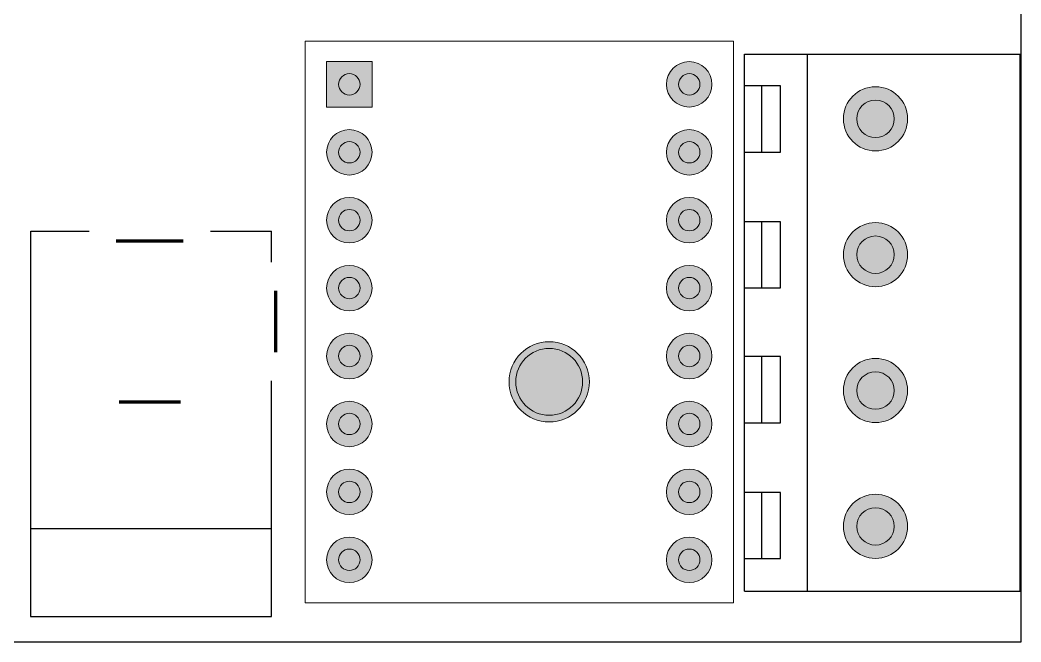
# Model space of a CAD drawing. Extents: x 47 to 242, y 40 to 285.
# Drawn here: x 128.3 to 234.3, y 39.7 to 105.6 of the extents above; entities that cross this region are included whole.
import ezdxf

# ---------------------------------------------------------------- set-up
doc = ezdxf.new("R2010")
doc.units = 0
doc.header["$MEASUREMENT"] = 0
doc.layers.add('Layer 1', color=7, linetype='Continuous')

msp = doc.modelspace()

# ---------------------------------------------------------------- hatches: boundary and pattern name
at = {"layer": 'Layer 1', "true_color": 0xbfbfbf}
h = msp.add_hatch(color=9, dxfattribs=at)
h.dxf.hatch_style = 2
h.paths.add_polyline_path([(160.74, 101.19), (165.56, 101.19), (165.56, 96.38), (160.74, 96.38)])
h = msp.add_hatch(color=9, dxfattribs=at)
h.dxf.hatch_style = 2
edge = h.paths.add_edge_path()
edge.add_spline(control_points=[(201.56, 98.78), (201.56, 100.11), (200.48, 101.19), (199.15, 101.19), (197.82, 101.19), (196.74, 100.11), (196.74, 98.78), (196.74, 97.45), (197.82, 96.37), (199.15, 96.37), (200.48, 96.37), (201.56, 97.45), (201.56, 98.78)], knot_values=[0, 0, 0, 0, 1, 1, 1, 2, 2, 2, 3, 3, 3, 4, 4, 4, 4], degree=3, periodic=0)
edge.add_line((201.56, 98.78), (201.56, 98.78))
at = {"layer": 'Layer 1', "true_color": 0x212121}
h = msp.add_hatch(color=250, dxfattribs=at)
h.dxf.hatch_style = 2
edge = h.paths.add_edge_path()
edge.add_spline(control_points=[(164.29, 98.78), (164.29, 99.41), (163.78, 99.92), (163.15, 99.92), (162.53, 99.92), (162.02, 99.41), (162.02, 98.78), (162.02, 98.16), (162.53, 97.65), (163.15, 97.65), (163.78, 97.65), (164.29, 98.16), (164.29, 98.78)], knot_values=[0, 0, 0, 0, 1, 1, 1, 2, 2, 2, 3, 3, 3, 4, 4, 4, 4], degree=3, periodic=0)
edge.add_line((164.29, 98.78), (164.29, 98.78))
h = msp.add_hatch(color=250, dxfattribs=at)
h.dxf.hatch_style = 2
edge = h.paths.add_edge_path()
edge.add_spline(control_points=[(200.29, 98.78), (200.29, 99.41), (199.78, 99.92), (199.15, 99.92), (198.53, 99.92), (198.02, 99.41), (198.02, 98.78), (198.02, 98.16), (198.53, 97.65), (199.15, 97.65), (199.78, 97.65), (200.29, 98.16), (200.29, 98.78)], knot_values=[0, 0, 0, 0, 1, 1, 1, 2, 2, 2, 3, 3, 3, 4, 4, 4, 4], degree=3, periodic=0)
edge.add_line((200.29, 98.78), (200.29, 98.78))
at = {"layer": 'Layer 1', "true_color": 0xbfbfbf}
h = msp.add_hatch(color=9, dxfattribs=at)
h.dxf.hatch_style = 2
edge = h.paths.add_edge_path()
edge.add_spline(control_points=[(222.28, 95.13), (222.28, 97.01), (220.76, 98.53), (218.88, 98.53), (217, 98.53), (215.48, 97.01), (215.48, 95.13), (215.48, 93.25), (217, 91.73), (218.88, 91.73), (220.76, 91.73), (222.28, 93.25), (222.28, 95.13)], knot_values=[0, 0, 0, 0, 1, 1, 1, 2, 2, 2, 3, 3, 3, 4, 4, 4, 4], degree=3, periodic=0)
edge.add_line((222.28, 95.13), (222.28, 95.13))
at = {"layer": 'Layer 1', "true_color": 0x212121}
h = msp.add_hatch(color=250, dxfattribs=at)
h.dxf.hatch_style = 2
edge = h.paths.add_edge_path()
edge.add_spline(control_points=[(220.86, 95.13), (220.86, 96.22), (219.98, 97.11), (218.88, 97.11), (217.78, 97.11), (216.9, 96.22), (216.9, 95.13), (216.9, 94.03), (217.78, 93.14), (218.88, 93.14), (219.98, 93.14), (220.86, 94.03), (220.86, 95.13)], knot_values=[0, 0, 0, 0, 1, 1, 1, 2, 2, 2, 3, 3, 3, 4, 4, 4, 4], degree=3, periodic=0)
edge.add_line((220.86, 95.13), (220.86, 95.13))
at = {"layer": 'Layer 1', "true_color": 0xbfbfbf}
h = msp.add_hatch(color=9, dxfattribs=at)
h.dxf.hatch_style = 2
edge = h.paths.add_edge_path()
edge.add_spline(control_points=[(165.56, 91.58), (165.56, 92.91), (164.48, 93.99), (163.15, 93.99), (161.82, 93.99), (160.74, 92.91), (160.74, 91.58), (160.74, 90.25), (161.82, 89.17), (163.15, 89.17), (164.48, 89.17), (165.56, 90.25), (165.56, 91.58)], knot_values=[0, 0, 0, 0, 1, 1, 1, 2, 2, 2, 3, 3, 3, 4, 4, 4, 4], degree=3, periodic=0)
edge.add_line((165.56, 91.58), (165.56, 91.58))
h = msp.add_hatch(color=9, dxfattribs=at)
h.dxf.hatch_style = 2
edge = h.paths.add_edge_path()
edge.add_spline(control_points=[(201.56, 91.58), (201.56, 92.91), (200.48, 93.99), (199.15, 93.99), (197.82, 93.99), (196.74, 92.91), (196.74, 91.58), (196.74, 90.25), (197.82, 89.17), (199.15, 89.17), (200.48, 89.17), (201.56, 90.25), (201.56, 91.58)], knot_values=[0, 0, 0, 0, 1, 1, 1, 2, 2, 2, 3, 3, 3, 4, 4, 4, 4], degree=3, periodic=0)
edge.add_line((201.56, 91.58), (201.56, 91.58))
at = {"layer": 'Layer 1', "true_color": 0x212121}
h = msp.add_hatch(color=250, dxfattribs=at)
h.dxf.hatch_style = 2
edge = h.paths.add_edge_path()
edge.add_spline(control_points=[(164.29, 91.58), (164.29, 92.21), (163.78, 92.72), (163.15, 92.72), (162.53, 92.72), (162.02, 92.21), (162.02, 91.58), (162.02, 90.96), (162.53, 90.45), (163.15, 90.45), (163.78, 90.45), (164.29, 90.96), (164.29, 91.58)], knot_values=[0, 0, 0, 0, 1, 1, 1, 2, 2, 2, 3, 3, 3, 4, 4, 4, 4], degree=3, periodic=0)
edge.add_line((164.29, 91.58), (164.29, 91.58))
h = msp.add_hatch(color=250, dxfattribs=at)
h.dxf.hatch_style = 2
edge = h.paths.add_edge_path()
edge.add_spline(control_points=[(200.29, 91.58), (200.29, 92.21), (199.78, 92.72), (199.15, 92.72), (198.53, 92.72), (198.02, 92.21), (198.02, 91.58), (198.02, 90.96), (198.53, 90.45), (199.15, 90.45), (199.78, 90.45), (200.29, 90.96), (200.29, 91.58)], knot_values=[0, 0, 0, 0, 1, 1, 1, 2, 2, 2, 3, 3, 3, 4, 4, 4, 4], degree=3, periodic=0)
edge.add_line((200.29, 91.58), (200.29, 91.58))
at = {"layer": 'Layer 1', "true_color": 0xbfbfbf}
h = msp.add_hatch(color=9, dxfattribs=at)
h.dxf.hatch_style = 2
edge = h.paths.add_edge_path()
edge.add_spline(control_points=[(165.56, 84.38), (165.56, 85.71), (164.48, 86.79), (163.15, 86.79), (161.82, 86.79), (160.74, 85.71), (160.74, 84.38), (160.74, 83.05), (161.82, 81.97), (163.15, 81.97), (164.48, 81.97), (165.56, 83.05), (165.56, 84.38)], knot_values=[0, 0, 0, 0, 1, 1, 1, 2, 2, 2, 3, 3, 3, 4, 4, 4, 4], degree=3, periodic=0)
edge.add_line((165.56, 84.38), (165.56, 84.38))
h = msp.add_hatch(color=9, dxfattribs=at)
h.dxf.hatch_style = 2
edge = h.paths.add_edge_path()
edge.add_spline(control_points=[(201.56, 84.38), (201.56, 85.71), (200.48, 86.79), (199.15, 86.79), (197.82, 86.79), (196.74, 85.71), (196.74, 84.38), (196.74, 83.05), (197.82, 81.97), (199.15, 81.97), (200.48, 81.97), (201.56, 83.05), (201.56, 84.38)], knot_values=[0, 0, 0, 0, 1, 1, 1, 2, 2, 2, 3, 3, 3, 4, 4, 4, 4], degree=3, periodic=0)
edge.add_line((201.56, 84.38), (201.56, 84.38))
at = {"layer": 'Layer 1', "true_color": 0x212121}
h = msp.add_hatch(color=250, dxfattribs=at)
h.dxf.hatch_style = 2
edge = h.paths.add_edge_path()
edge.add_spline(control_points=[(164.29, 84.38), (164.29, 85.01), (163.78, 85.52), (163.15, 85.52), (162.53, 85.52), (162.02, 85.01), (162.02, 84.38), (162.02, 83.76), (162.53, 83.25), (163.15, 83.25), (163.78, 83.25), (164.29, 83.76), (164.29, 84.38)], knot_values=[0, 0, 0, 0, 1, 1, 1, 2, 2, 2, 3, 3, 3, 4, 4, 4, 4], degree=3, periodic=0)
edge.add_line((164.29, 84.38), (164.29, 84.38))
h = msp.add_hatch(color=250, dxfattribs=at)
h.dxf.hatch_style = 2
edge = h.paths.add_edge_path()
edge.add_spline(control_points=[(200.29, 84.38), (200.29, 85.01), (199.78, 85.52), (199.15, 85.52), (198.53, 85.52), (198.02, 85.01), (198.02, 84.38), (198.02, 83.76), (198.53, 83.25), (199.15, 83.25), (199.78, 83.25), (200.29, 83.76), (200.29, 84.38)], knot_values=[0, 0, 0, 0, 1, 1, 1, 2, 2, 2, 3, 3, 3, 4, 4, 4, 4], degree=3, periodic=0)
edge.add_line((200.29, 84.38), (200.29, 84.38))
at = {"layer": 'Layer 1', "true_color": 0xbfbfbf}
h = msp.add_hatch(color=9, dxfattribs=at)
h.dxf.hatch_style = 2
edge = h.paths.add_edge_path()
edge.add_spline(control_points=[(222.28, 80.73), (222.28, 82.61), (220.76, 84.13), (218.88, 84.13), (217, 84.13), (215.48, 82.61), (215.48, 80.73), (215.48, 78.85), (217, 77.33), (218.88, 77.33), (220.76, 77.33), (222.28, 78.85), (222.28, 80.73)], knot_values=[0, 0, 0, 0, 1, 1, 1, 2, 2, 2, 3, 3, 3, 4, 4, 4, 4], degree=3, periodic=0)
edge.add_line((222.28, 80.73), (222.28, 80.73))
at = {"layer": 'Layer 1', "true_color": 0x212121}
h = msp.add_hatch(color=250, dxfattribs=at)
h.dxf.hatch_style = 2
edge = h.paths.add_edge_path()
edge.add_spline(control_points=[(220.86, 80.73), (220.86, 81.82), (219.98, 82.71), (218.88, 82.71), (217.78, 82.71), (216.9, 81.82), (216.9, 80.73), (216.9, 79.63), (217.78, 78.74), (218.88, 78.74), (219.98, 78.74), (220.86, 79.63), (220.86, 80.73)], knot_values=[0, 0, 0, 0, 1, 1, 1, 2, 2, 2, 3, 3, 3, 4, 4, 4, 4], degree=3, periodic=0)
edge.add_line((220.86, 80.73), (220.86, 80.73))
at = {"layer": 'Layer 1', "true_color": 0xbfbfbf}
h = msp.add_hatch(color=9, dxfattribs=at)
h.dxf.hatch_style = 2
edge = h.paths.add_edge_path()
edge.add_spline(control_points=[(165.56, 77.18), (165.56, 78.51), (164.48, 79.59), (163.15, 79.59), (161.82, 79.59), (160.74, 78.51), (160.74, 77.18), (160.74, 75.85), (161.82, 74.77), (163.15, 74.77), (164.48, 74.77), (165.56, 75.85), (165.56, 77.18)], knot_values=[0, 0, 0, 0, 1, 1, 1, 2, 2, 2, 3, 3, 3, 4, 4, 4, 4], degree=3, periodic=0)
edge.add_line((165.56, 77.18), (165.56, 77.18))
h = msp.add_hatch(color=9, dxfattribs=at)
h.dxf.hatch_style = 2
edge = h.paths.add_edge_path()
edge.add_spline(control_points=[(201.56, 77.18), (201.56, 78.51), (200.48, 79.59), (199.15, 79.59), (197.82, 79.59), (196.74, 78.51), (196.74, 77.18), (196.74, 75.85), (197.82, 74.77), (199.15, 74.77), (200.48, 74.77), (201.56, 75.85), (201.56, 77.18)], knot_values=[0, 0, 0, 0, 1, 1, 1, 2, 2, 2, 3, 3, 3, 4, 4, 4, 4], degree=3, periodic=0)
edge.add_line((201.56, 77.18), (201.56, 77.18))
at = {"layer": 'Layer 1', "true_color": 0x212121}
h = msp.add_hatch(color=250, dxfattribs=at)
h.dxf.hatch_style = 2
edge = h.paths.add_edge_path()
edge.add_spline(control_points=[(164.29, 77.18), (164.29, 77.81), (163.78, 78.32), (163.15, 78.32), (162.53, 78.32), (162.02, 77.81), (162.02, 77.18), (162.02, 76.56), (162.53, 76.05), (163.15, 76.05), (163.78, 76.05), (164.29, 76.56), (164.29, 77.18)], knot_values=[0, 0, 0, 0, 1, 1, 1, 2, 2, 2, 3, 3, 3, 4, 4, 4, 4], degree=3, periodic=0)
edge.add_line((164.29, 77.18), (164.29, 77.18))
h = msp.add_hatch(color=250, dxfattribs=at)
h.dxf.hatch_style = 2
edge = h.paths.add_edge_path()
edge.add_spline(control_points=[(200.29, 77.18), (200.29, 77.81), (199.78, 78.32), (199.15, 78.32), (198.53, 78.32), (198.02, 77.81), (198.02, 77.18), (198.02, 76.56), (198.53, 76.05), (199.15, 76.05), (199.78, 76.05), (200.29, 76.56), (200.29, 77.18)], knot_values=[0, 0, 0, 0, 1, 1, 1, 2, 2, 2, 3, 3, 3, 4, 4, 4, 4], degree=3, periodic=0)
edge.add_line((200.29, 77.18), (200.29, 77.18))
at = {"layer": 'Layer 1', "true_color": 0xbfbfbf}
h = msp.add_hatch(color=9, dxfattribs=at)
h.dxf.hatch_style = 2
edge = h.paths.add_edge_path()
edge.add_spline(control_points=[(165.56, 69.98), (165.56, 71.31), (164.48, 72.39), (163.15, 72.39), (161.82, 72.39), (160.74, 71.31), (160.74, 69.98), (160.74, 68.65), (161.82, 67.57), (163.15, 67.57), (164.48, 67.57), (165.56, 68.65), (165.56, 69.98)], knot_values=[0, 0, 0, 0, 1, 1, 1, 2, 2, 2, 3, 3, 3, 4, 4, 4, 4], degree=3, periodic=0)
edge.add_line((165.56, 69.98), (165.56, 69.98))
h = msp.add_hatch(color=9, dxfattribs=at)
h.dxf.hatch_style = 2
edge = h.paths.add_edge_path()
edge.add_spline(control_points=[(201.56, 69.98), (201.56, 71.31), (200.48, 72.39), (199.15, 72.39), (197.82, 72.39), (196.74, 71.31), (196.74, 69.98), (196.74, 68.65), (197.82, 67.57), (199.15, 67.57), (200.48, 67.57), (201.56, 68.65), (201.56, 69.98)], knot_values=[0, 0, 0, 0, 1, 1, 1, 2, 2, 2, 3, 3, 3, 4, 4, 4, 4], degree=3, periodic=0)
edge.add_line((201.56, 69.98), (201.56, 69.98))
at = {"layer": 'Layer 1', "true_color": 0x212121}
h = msp.add_hatch(color=250, dxfattribs=at)
h.dxf.hatch_style = 2
edge = h.paths.add_edge_path()
edge.add_spline(control_points=[(164.29, 69.98), (164.29, 70.61), (163.78, 71.12), (163.15, 71.12), (162.53, 71.12), (162.02, 70.61), (162.02, 69.98), (162.02, 69.36), (162.53, 68.85), (163.15, 68.85), (163.78, 68.85), (164.29, 69.36), (164.29, 69.98)], knot_values=[0, 0, 0, 0, 1, 1, 1, 2, 2, 2, 3, 3, 3, 4, 4, 4, 4], degree=3, periodic=0)
edge.add_line((164.29, 69.98), (164.29, 69.98))
at = {"layer": 'Layer 1', "true_color": 0xbfbfbf}
h = msp.add_hatch(color=9, dxfattribs=at)
h.dxf.hatch_style = 2
edge = h.paths.add_edge_path()
edge.add_spline(control_points=[(188.57, 67.25), (188.57, 69.6), (186.67, 71.5), (184.32, 71.5), (181.97, 71.5), (180.07, 69.6), (180.07, 67.25), (180.07, 64.9), (181.97, 63), (184.32, 63), (186.67, 63), (188.57, 64.9), (188.57, 67.25)], knot_values=[0, 0, 0, 0, 1, 1, 1, 2, 2, 2, 3, 3, 3, 4, 4, 4, 4], degree=3, periodic=0)
edge.add_line((188.57, 67.25), (188.57, 67.25))
at = {"layer": 'Layer 1', "true_color": 0x212121}
h = msp.add_hatch(color=250, dxfattribs=at)
h.dxf.hatch_style = 2
edge = h.paths.add_edge_path()
edge.add_spline(control_points=[(200.29, 69.98), (200.29, 70.61), (199.78, 71.12), (199.15, 71.12), (198.53, 71.12), (198.02, 70.61), (198.02, 69.98), (198.02, 69.36), (198.53, 68.85), (199.15, 68.85), (199.78, 68.85), (200.29, 69.36), (200.29, 69.98)], knot_values=[0, 0, 0, 0, 1, 1, 1, 2, 2, 2, 3, 3, 3, 4, 4, 4, 4], degree=3, periodic=0)
edge.add_line((200.29, 69.98), (200.29, 69.98))
h = msp.add_hatch(color=250, dxfattribs=at)
h.dxf.hatch_style = 2
edge = h.paths.add_edge_path()
edge.add_spline(control_points=[(187.86, 67.25), (187.86, 69.2), (186.28, 70.79), (184.32, 70.79), (182.36, 70.79), (180.78, 69.2), (180.78, 67.25), (180.78, 65.29), (182.36, 63.7), (184.32, 63.7), (186.28, 63.7), (187.86, 65.29), (187.86, 67.25)], knot_values=[0, 0, 0, 0, 1, 1, 1, 2, 2, 2, 3, 3, 3, 4, 4, 4, 4], degree=3, periodic=0)
edge.add_line((187.86, 67.25), (187.86, 67.25))
at = {"layer": 'Layer 1', "true_color": 0xbfbfbf}
h = msp.add_hatch(color=9, dxfattribs=at)
h.dxf.hatch_style = 2
edge = h.paths.add_edge_path()
edge.add_spline(control_points=[(222.28, 66.33), (222.28, 68.21), (220.76, 69.73), (218.88, 69.73), (217, 69.73), (215.48, 68.21), (215.48, 66.33), (215.48, 64.45), (217, 62.93), (218.88, 62.93), (220.76, 62.93), (222.28, 64.45), (222.28, 66.33)], knot_values=[0, 0, 0, 0, 1, 1, 1, 2, 2, 2, 3, 3, 3, 4, 4, 4, 4], degree=3, periodic=0)
edge.add_line((222.28, 66.33), (222.28, 66.33))
at = {"layer": 'Layer 1', "true_color": 0x212121}
h = msp.add_hatch(color=250, dxfattribs=at)
h.dxf.hatch_style = 2
edge = h.paths.add_edge_path()
edge.add_spline(control_points=[(220.86, 66.33), (220.86, 67.42), (219.98, 68.31), (218.88, 68.31), (217.78, 68.31), (216.9, 67.42), (216.9, 66.33), (216.9, 65.23), (217.78, 64.34), (218.88, 64.34), (219.98, 64.34), (220.86, 65.23), (220.86, 66.33)], knot_values=[0, 0, 0, 0, 1, 1, 1, 2, 2, 2, 3, 3, 3, 4, 4, 4, 4], degree=3, periodic=0)
edge.add_line((220.86, 66.33), (220.86, 66.33))
at = {"layer": 'Layer 1', "true_color": 0xbfbfbf}
h = msp.add_hatch(color=9, dxfattribs=at)
h.dxf.hatch_style = 2
edge = h.paths.add_edge_path()
edge.add_spline(control_points=[(165.56, 62.78), (165.56, 64.11), (164.48, 65.19), (163.15, 65.19), (161.82, 65.19), (160.74, 64.11), (160.74, 62.78), (160.74, 61.45), (161.82, 60.37), (163.15, 60.37), (164.48, 60.37), (165.56, 61.45), (165.56, 62.78)], knot_values=[0, 0, 0, 0, 1, 1, 1, 2, 2, 2, 3, 3, 3, 4, 4, 4, 4], degree=3, periodic=0)
edge.add_line((165.56, 62.78), (165.56, 62.78))
h = msp.add_hatch(color=9, dxfattribs=at)
h.dxf.hatch_style = 2
edge = h.paths.add_edge_path()
edge.add_spline(control_points=[(201.56, 62.78), (201.56, 64.11), (200.48, 65.19), (199.15, 65.19), (197.82, 65.19), (196.74, 64.11), (196.74, 62.78), (196.74, 61.45), (197.82, 60.37), (199.15, 60.37), (200.48, 60.37), (201.56, 61.45), (201.56, 62.78)], knot_values=[0, 0, 0, 0, 1, 1, 1, 2, 2, 2, 3, 3, 3, 4, 4, 4, 4], degree=3, periodic=0)
edge.add_line((201.56, 62.78), (201.56, 62.78))
at = {"layer": 'Layer 1', "true_color": 0x212121}
h = msp.add_hatch(color=250, dxfattribs=at)
h.dxf.hatch_style = 2
edge = h.paths.add_edge_path()
edge.add_spline(control_points=[(164.29, 62.78), (164.29, 63.41), (163.78, 63.92), (163.15, 63.92), (162.53, 63.92), (162.02, 63.41), (162.02, 62.78), (162.02, 62.16), (162.53, 61.65), (163.15, 61.65), (163.78, 61.65), (164.29, 62.16), (164.29, 62.78)], knot_values=[0, 0, 0, 0, 1, 1, 1, 2, 2, 2, 3, 3, 3, 4, 4, 4, 4], degree=3, periodic=0)
edge.add_line((164.29, 62.78), (164.29, 62.78))
h = msp.add_hatch(color=250, dxfattribs=at)
h.dxf.hatch_style = 2
edge = h.paths.add_edge_path()
edge.add_spline(control_points=[(200.29, 62.78), (200.29, 63.41), (199.78, 63.92), (199.15, 63.92), (198.53, 63.92), (198.02, 63.41), (198.02, 62.78), (198.02, 62.16), (198.53, 61.65), (199.15, 61.65), (199.78, 61.65), (200.29, 62.16), (200.29, 62.78)], knot_values=[0, 0, 0, 0, 1, 1, 1, 2, 2, 2, 3, 3, 3, 4, 4, 4, 4], degree=3, periodic=0)
edge.add_line((200.29, 62.78), (200.29, 62.78))
at = {"layer": 'Layer 1', "true_color": 0xbfbfbf}
h = msp.add_hatch(color=9, dxfattribs=at)
h.dxf.hatch_style = 2
edge = h.paths.add_edge_path()
edge.add_spline(control_points=[(165.56, 55.58), (165.56, 56.91), (164.48, 57.99), (163.15, 57.99), (161.82, 57.99), (160.74, 56.91), (160.74, 55.58), (160.74, 54.25), (161.82, 53.17), (163.15, 53.17), (164.48, 53.17), (165.56, 54.25), (165.56, 55.58)], knot_values=[0, 0, 0, 0, 1, 1, 1, 2, 2, 2, 3, 3, 3, 4, 4, 4, 4], degree=3, periodic=0)
edge.add_line((165.56, 55.58), (165.56, 55.58))
h = msp.add_hatch(color=9, dxfattribs=at)
h.dxf.hatch_style = 2
edge = h.paths.add_edge_path()
edge.add_spline(control_points=[(201.56, 55.58), (201.56, 56.91), (200.48, 57.99), (199.15, 57.99), (197.82, 57.99), (196.74, 56.91), (196.74, 55.58), (196.74, 54.25), (197.82, 53.17), (199.15, 53.17), (200.48, 53.17), (201.56, 54.25), (201.56, 55.58)], knot_values=[0, 0, 0, 0, 1, 1, 1, 2, 2, 2, 3, 3, 3, 4, 4, 4, 4], degree=3, periodic=0)
edge.add_line((201.56, 55.58), (201.56, 55.58))
at = {"layer": 'Layer 1', "true_color": 0x212121}
h = msp.add_hatch(color=250, dxfattribs=at)
h.dxf.hatch_style = 2
edge = h.paths.add_edge_path()
edge.add_spline(control_points=[(164.29, 55.58), (164.29, 56.21), (163.78, 56.72), (163.15, 56.72), (162.53, 56.72), (162.02, 56.21), (162.02, 55.58), (162.02, 54.96), (162.53, 54.45), (163.15, 54.45), (163.78, 54.45), (164.29, 54.96), (164.29, 55.58)], knot_values=[0, 0, 0, 0, 1, 1, 1, 2, 2, 2, 3, 3, 3, 4, 4, 4, 4], degree=3, periodic=0)
edge.add_line((164.29, 55.58), (164.29, 55.58))
h = msp.add_hatch(color=250, dxfattribs=at)
h.dxf.hatch_style = 2
edge = h.paths.add_edge_path()
edge.add_spline(control_points=[(200.29, 55.58), (200.29, 56.21), (199.78, 56.72), (199.15, 56.72), (198.53, 56.72), (198.02, 56.21), (198.02, 55.58), (198.02, 54.96), (198.53, 54.45), (199.15, 54.45), (199.78, 54.45), (200.29, 54.96), (200.29, 55.58)], knot_values=[0, 0, 0, 0, 1, 1, 1, 2, 2, 2, 3, 3, 3, 4, 4, 4, 4], degree=3, periodic=0)
edge.add_line((200.29, 55.58), (200.29, 55.58))
at = {"layer": 'Layer 1', "true_color": 0xbfbfbf}
h = msp.add_hatch(color=9, dxfattribs=at)
h.dxf.hatch_style = 2
edge = h.paths.add_edge_path()
edge.add_spline(control_points=[(222.28, 51.93), (222.28, 53.81), (220.76, 55.33), (218.88, 55.33), (217, 55.33), (215.48, 53.81), (215.48, 51.93), (215.48, 50.05), (217, 48.53), (218.88, 48.53), (220.76, 48.53), (222.28, 50.05), (222.28, 51.93)], knot_values=[0, 0, 0, 0, 1, 1, 1, 2, 2, 2, 3, 3, 3, 4, 4, 4, 4], degree=3, periodic=0)
edge.add_line((222.28, 51.93), (222.28, 51.93))
at = {"layer": 'Layer 1', "true_color": 0x212121}
h = msp.add_hatch(color=250, dxfattribs=at)
h.dxf.hatch_style = 2
edge = h.paths.add_edge_path()
edge.add_spline(control_points=[(220.86, 51.93), (220.86, 53.02), (219.98, 53.91), (218.88, 53.91), (217.78, 53.91), (216.9, 53.02), (216.9, 51.93), (216.9, 50.83), (217.78, 49.94), (218.88, 49.94), (219.98, 49.94), (220.86, 50.83), (220.86, 51.93)], knot_values=[0, 0, 0, 0, 1, 1, 1, 2, 2, 2, 3, 3, 3, 4, 4, 4, 4], degree=3, periodic=0)
edge.add_line((220.86, 51.93), (220.86, 51.93))
at = {"layer": 'Layer 1', "true_color": 0xbfbfbf}
h = msp.add_hatch(color=9, dxfattribs=at)
h.dxf.hatch_style = 2
edge = h.paths.add_edge_path()
edge.add_spline(control_points=[(165.56, 48.38), (165.56, 49.71), (164.48, 50.79), (163.15, 50.79), (161.82, 50.79), (160.74, 49.71), (160.74, 48.38), (160.74, 47.05), (161.82, 45.97), (163.15, 45.97), (164.48, 45.97), (165.56, 47.05), (165.56, 48.38)], knot_values=[0, 0, 0, 0, 1, 1, 1, 2, 2, 2, 3, 3, 3, 4, 4, 4, 4], degree=3, periodic=0)
edge.add_line((165.56, 48.38), (165.56, 48.38))
h = msp.add_hatch(color=9, dxfattribs=at)
h.dxf.hatch_style = 2
edge = h.paths.add_edge_path()
edge.add_spline(control_points=[(201.56, 48.38), (201.56, 49.71), (200.48, 50.79), (199.15, 50.79), (197.82, 50.79), (196.74, 49.71), (196.74, 48.38), (196.74, 47.05), (197.82, 45.97), (199.15, 45.97), (200.48, 45.97), (201.56, 47.05), (201.56, 48.38)], knot_values=[0, 0, 0, 0, 1, 1, 1, 2, 2, 2, 3, 3, 3, 4, 4, 4, 4], degree=3, periodic=0)
edge.add_line((201.56, 48.38), (201.56, 48.38))
at = {"layer": 'Layer 1', "true_color": 0x212121}
h = msp.add_hatch(color=250, dxfattribs=at)
h.dxf.hatch_style = 2
edge = h.paths.add_edge_path()
edge.add_spline(control_points=[(164.29, 48.38), (164.29, 49.01), (163.78, 49.52), (163.15, 49.52), (162.53, 49.52), (162.02, 49.01), (162.02, 48.38), (162.02, 47.76), (162.53, 47.25), (163.15, 47.25), (163.78, 47.25), (164.29, 47.76), (164.29, 48.38)], knot_values=[0, 0, 0, 0, 1, 1, 1, 2, 2, 2, 3, 3, 3, 4, 4, 4, 4], degree=3, periodic=0)
edge.add_line((164.29, 48.38), (164.29, 48.38))
h = msp.add_hatch(color=250, dxfattribs=at)
h.dxf.hatch_style = 2
edge = h.paths.add_edge_path()
edge.add_spline(control_points=[(200.29, 48.38), (200.29, 49.01), (199.78, 49.52), (199.15, 49.52), (198.53, 49.52), (198.02, 49.01), (198.02, 48.38), (198.02, 47.76), (198.53, 47.25), (199.15, 47.25), (199.78, 47.25), (200.29, 47.76), (200.29, 48.38)], knot_values=[0, 0, 0, 0, 1, 1, 1, 2, 2, 2, 3, 3, 3, 4, 4, 4, 4], degree=3, periodic=0)
edge.add_line((200.29, 48.38), (200.29, 48.38))

# ---------------------------------------------------------------- linework, layer by layer
at = {"layer": 'Layer 1', "color": 6, "lineweight": 25, "true_color": 0xff00ff}
msp.add_lwpolyline([(46.94, 285.41), (234.29, 285.41), (234.29, 39.67), (46.94, 39.67), (46.94, 285.41)], dxfattribs=at)
at = {"layer": 'Layer 1', "color": 40, "lineweight": 15, "true_color": 0xffcc00}
for points in [[(158.48, 43.82), (158.48, 103.35)], [(158.48, 103.35), (203.83, 103.35)], [(203.83, 103.35), (203.83, 43.82)], [(203.83, 43.82), (158.48, 43.82)]]:
    msp.add_lwpolyline(points, dxfattribs=at)
at = {"layer": 'Layer 1', "color": 40, "lineweight": 25, "true_color": 0xffcc00}
for points in [[(204.99, 45.07), (204.99, 101.99)], [(204.99, 101.99), (234.19, 101.99)], [(211.68, 45.07), (211.68, 101.99)], [(234.19, 45.07), (234.19, 101.99)], [(208.8, 98.61), (204.99, 98.61)], [(204.99, 91.61), (208.8, 91.61), (208.8, 98.61), (204.99, 98.61)], [(206.84, 91.61), (206.84, 98.61)], [(204.99, 91.61), (208.8, 91.61)], [(204.99, 77.21), (208.8, 77.21), (208.8, 84.21), (204.99, 84.21)], [(206.84, 77.21), (206.84, 84.21)], [(129.41, 42.39), (129.41, 83.23)], [(129.41, 83.23), (135.59, 83.23)], [(148.43, 83.23), (154.9, 83.23)], [(154.9, 79.94), (154.9, 83.23)], [(204.99, 62.92), (208.8, 62.92), (208.8, 69.93), (204.99, 69.93)], [(208.8, 69.93), (204.99, 69.93)], [(206.84, 62.92), (206.84, 69.93)], [(154.9, 42.39), (154.9, 67.36)], [(204.99, 62.92), (208.8, 62.92)], [(204.99, 48.53), (208.8, 48.53), (208.8, 55.53), (204.99, 55.53)], [(206.84, 48.53), (206.84, 55.53)], [(129.41, 51.69), (154.93, 51.69)], [(204.99, 45.07), (234.19, 45.07)], [(129.39, 42.39), (154.9, 42.39)]]:
    msp.add_lwpolyline(points, dxfattribs=at)
at = {"layer": 'Layer 1', "lineweight": 0}
msp.add_lwpolyline([(160.74, 101.19), (165.56, 101.19), (165.56, 96.38), (160.74, 96.38), (160.74, 101.19)], dxfattribs=at)
at = {"layer": 'Layer 1', "color": 250, "lineweight": 100, "true_color": 0x212121}
for points in [[(145.56, 82.15), (138.47, 82.15)], [(155.35, 70.39), (155.35, 76.91)], [(138.76, 65.14), (145.27, 65.14)]]:
    msp.add_lwpolyline(points, dxfattribs=at)
at = {"layer": 'Layer 1', "color": 9, "lineweight": 200, "true_color": 0xbfbfbf}
for points in [[(145.42, 82.15), (138.61, 82.15)], [(155.35, 70.53), (155.35, 76.77)], [(138.9, 65.14), (145.13, 65.14)]]:
    msp.add_lwpolyline(points, dxfattribs=at)
at = {"layer": 'Layer 1', "lineweight": 0}
for points in [[(201.56, 98.78), (201.56, 100.11), (200.48, 101.19), (199.15, 101.19), (197.82, 101.19), (196.74, 100.11), (196.74, 98.78), (196.74, 97.45), (197.82, 96.37), (199.15, 96.37), (200.48, 96.37), (201.56, 97.45), (201.56, 98.78)], [(164.29, 98.78), (164.29, 99.41), (163.78, 99.92), (163.15, 99.92), (162.53, 99.92), (162.02, 99.41), (162.02, 98.78), (162.02, 98.16), (162.53, 97.65), (163.15, 97.65), (163.78, 97.65), (164.29, 98.16), (164.29, 98.78)], [(200.29, 98.78), (200.29, 99.41), (199.78, 99.92), (199.15, 99.92), (198.53, 99.92), (198.02, 99.41), (198.02, 98.78), (198.02, 98.16), (198.53, 97.65), (199.15, 97.65), (199.78, 97.65), (200.29, 98.16), (200.29, 98.78)], [(222.28, 95.13), (222.28, 97.01), (220.76, 98.53), (218.88, 98.53), (217, 98.53), (215.48, 97.01), (215.48, 95.13), (215.48, 93.25), (217, 91.73), (218.88, 91.73), (220.76, 91.73), (222.28, 93.25), (222.28, 95.13)], [(220.86, 95.13), (220.86, 96.22), (219.98, 97.11), (218.88, 97.11), (217.78, 97.11), (216.9, 96.22), (216.9, 95.13), (216.9, 94.03), (217.78, 93.14), (218.88, 93.14), (219.98, 93.14), (220.86, 94.03), (220.86, 95.13)], [(165.56, 91.58), (165.56, 92.91), (164.48, 93.99), (163.15, 93.99), (161.82, 93.99), (160.74, 92.91), (160.74, 91.58), (160.74, 90.25), (161.82, 89.17), (163.15, 89.17), (164.48, 89.17), (165.56, 90.25), (165.56, 91.58)], [(201.56, 91.58), (201.56, 92.91), (200.48, 93.99), (199.15, 93.99), (197.82, 93.99), (196.74, 92.91), (196.74, 91.58), (196.74, 90.25), (197.82, 89.17), (199.15, 89.17), (200.48, 89.17), (201.56, 90.25), (201.56, 91.58)], [(164.29, 91.58), (164.29, 92.21), (163.78, 92.72), (163.15, 92.72), (162.53, 92.72), (162.02, 92.21), (162.02, 91.58), (162.02, 90.96), (162.53, 90.45), (163.15, 90.45), (163.78, 90.45), (164.29, 90.96), (164.29, 91.58)], [(200.29, 91.58), (200.29, 92.21), (199.78, 92.72), (199.15, 92.72), (198.53, 92.72), (198.02, 92.21), (198.02, 91.58), (198.02, 90.96), (198.53, 90.45), (199.15, 90.45), (199.78, 90.45), (200.29, 90.96), (200.29, 91.58)], [(165.56, 84.38), (165.56, 85.71), (164.48, 86.79), (163.15, 86.79), (161.82, 86.79), (160.74, 85.71), (160.74, 84.38), (160.74, 83.05), (161.82, 81.97), (163.15, 81.97), (164.48, 81.97), (165.56, 83.05), (165.56, 84.38)], [(201.56, 84.38), (201.56, 85.71), (200.48, 86.79), (199.15, 86.79), (197.82, 86.79), (196.74, 85.71), (196.74, 84.38), (196.74, 83.05), (197.82, 81.97), (199.15, 81.97), (200.48, 81.97), (201.56, 83.05), (201.56, 84.38)], [(164.29, 84.38), (164.29, 85.01), (163.78, 85.52), (163.15, 85.52), (162.53, 85.52), (162.02, 85.01), (162.02, 84.38), (162.02, 83.76), (162.53, 83.25), (163.15, 83.25), (163.78, 83.25), (164.29, 83.76), (164.29, 84.38)], [(200.29, 84.38), (200.29, 85.01), (199.78, 85.52), (199.15, 85.52), (198.53, 85.52), (198.02, 85.01), (198.02, 84.38), (198.02, 83.76), (198.53, 83.25), (199.15, 83.25), (199.78, 83.25), (200.29, 83.76), (200.29, 84.38)], [(222.28, 80.73), (222.28, 82.61), (220.76, 84.13), (218.88, 84.13), (217, 84.13), (215.48, 82.61), (215.48, 80.73), (215.48, 78.85), (217, 77.33), (218.88, 77.33), (220.76, 77.33), (222.28, 78.85), (222.28, 80.73)], [(220.86, 80.73), (220.86, 81.82), (219.98, 82.71), (218.88, 82.71), (217.78, 82.71), (216.9, 81.82), (216.9, 80.73), (216.9, 79.63), (217.78, 78.74), (218.88, 78.74), (219.98, 78.74), (220.86, 79.63), (220.86, 80.73)], [(165.56, 77.18), (165.56, 78.51), (164.48, 79.59), (163.15, 79.59), (161.82, 79.59), (160.74, 78.51), (160.74, 77.18), (160.74, 75.85), (161.82, 74.77), (163.15, 74.77), (164.48, 74.77), (165.56, 75.85), (165.56, 77.18)], [(201.56, 77.18), (201.56, 78.51), (200.48, 79.59), (199.15, 79.59), (197.82, 79.59), (196.74, 78.51), (196.74, 77.18), (196.74, 75.85), (197.82, 74.77), (199.15, 74.77), (200.48, 74.77), (201.56, 75.85), (201.56, 77.18)], [(164.29, 77.18), (164.29, 77.81), (163.78, 78.32), (163.15, 78.32), (162.53, 78.32), (162.02, 77.81), (162.02, 77.18), (162.02, 76.56), (162.53, 76.05), (163.15, 76.05), (163.78, 76.05), (164.29, 76.56), (164.29, 77.18)], [(200.29, 77.18), (200.29, 77.81), (199.78, 78.32), (199.15, 78.32), (198.53, 78.32), (198.02, 77.81), (198.02, 77.18), (198.02, 76.56), (198.53, 76.05), (199.15, 76.05), (199.78, 76.05), (200.29, 76.56), (200.29, 77.18)], [(165.56, 69.98), (165.56, 71.31), (164.48, 72.39), (163.15, 72.39), (161.82, 72.39), (160.74, 71.31), (160.74, 69.98), (160.74, 68.65), (161.82, 67.57), (163.15, 67.57), (164.48, 67.57), (165.56, 68.65), (165.56, 69.98)], [(201.56, 69.98), (201.56, 71.31), (200.48, 72.39), (199.15, 72.39), (197.82, 72.39), (196.74, 71.31), (196.74, 69.98), (196.74, 68.65), (197.82, 67.57), (199.15, 67.57), (200.48, 67.57), (201.56, 68.65), (201.56, 69.98)], [(164.29, 69.98), (164.29, 70.61), (163.78, 71.12), (163.15, 71.12), (162.53, 71.12), (162.02, 70.61), (162.02, 69.98), (162.02, 69.36), (162.53, 68.85), (163.15, 68.85), (163.78, 68.85), (164.29, 69.36), (164.29, 69.98)], [(188.57, 67.25), (188.57, 69.6), (186.67, 71.5), (184.32, 71.5), (181.97, 71.5), (180.07, 69.6), (180.07, 67.25), (180.07, 64.9), (181.97, 63), (184.32, 63), (186.67, 63), (188.57, 64.9), (188.57, 67.25)], [(200.29, 69.98), (200.29, 70.61), (199.78, 71.12), (199.15, 71.12), (198.53, 71.12), (198.02, 70.61), (198.02, 69.98), (198.02, 69.36), (198.53, 68.85), (199.15, 68.85), (199.78, 68.85), (200.29, 69.36), (200.29, 69.98)], [(187.86, 67.25), (187.86, 69.2), (186.28, 70.79), (184.32, 70.79), (182.36, 70.79), (180.78, 69.2), (180.78, 67.25), (180.78, 65.29), (182.36, 63.7), (184.32, 63.7), (186.28, 63.7), (187.86, 65.29), (187.86, 67.25)], [(222.28, 66.33), (222.28, 68.21), (220.76, 69.73), (218.88, 69.73), (217, 69.73), (215.48, 68.21), (215.48, 66.33), (215.48, 64.45), (217, 62.93), (218.88, 62.93), (220.76, 62.93), (222.28, 64.45), (222.28, 66.33)], [(220.86, 66.33), (220.86, 67.42), (219.98, 68.31), (218.88, 68.31), (217.78, 68.31), (216.9, 67.42), (216.9, 66.33), (216.9, 65.23), (217.78, 64.34), (218.88, 64.34), (219.98, 64.34), (220.86, 65.23), (220.86, 66.33)], [(165.56, 62.78), (165.56, 64.11), (164.48, 65.19), (163.15, 65.19), (161.82, 65.19), (160.74, 64.11), (160.74, 62.78), (160.74, 61.45), (161.82, 60.37), (163.15, 60.37), (164.48, 60.37), (165.56, 61.45), (165.56, 62.78)], [(201.56, 62.78), (201.56, 64.11), (200.48, 65.19), (199.15, 65.19), (197.82, 65.19), (196.74, 64.11), (196.74, 62.78), (196.74, 61.45), (197.82, 60.37), (199.15, 60.37), (200.48, 60.37), (201.56, 61.45), (201.56, 62.78)], [(164.29, 62.78), (164.29, 63.41), (163.78, 63.92), (163.15, 63.92), (162.53, 63.92), (162.02, 63.41), (162.02, 62.78), (162.02, 62.16), (162.53, 61.65), (163.15, 61.65), (163.78, 61.65), (164.29, 62.16), (164.29, 62.78)], [(200.29, 62.78), (200.29, 63.41), (199.78, 63.92), (199.15, 63.92), (198.53, 63.92), (198.02, 63.41), (198.02, 62.78), (198.02, 62.16), (198.53, 61.65), (199.15, 61.65), (199.78, 61.65), (200.29, 62.16), (200.29, 62.78)], [(165.56, 55.58), (165.56, 56.91), (164.48, 57.99), (163.15, 57.99), (161.82, 57.99), (160.74, 56.91), (160.74, 55.58), (160.74, 54.25), (161.82, 53.17), (163.15, 53.17), (164.48, 53.17), (165.56, 54.25), (165.56, 55.58)], [(201.56, 55.58), (201.56, 56.91), (200.48, 57.99), (199.15, 57.99), (197.82, 57.99), (196.74, 56.91), (196.74, 55.58), (196.74, 54.25), (197.82, 53.17), (199.15, 53.17), (200.48, 53.17), (201.56, 54.25), (201.56, 55.58)], [(164.29, 55.58), (164.29, 56.21), (163.78, 56.72), (163.15, 56.72), (162.53, 56.72), (162.02, 56.21), (162.02, 55.58), (162.02, 54.96), (162.53, 54.45), (163.15, 54.45), (163.78, 54.45), (164.29, 54.96), (164.29, 55.58)], [(200.29, 55.58), (200.29, 56.21), (199.78, 56.72), (199.15, 56.72), (198.53, 56.72), (198.02, 56.21), (198.02, 55.58), (198.02, 54.96), (198.53, 54.45), (199.15, 54.45), (199.78, 54.45), (200.29, 54.96), (200.29, 55.58)], [(222.28, 51.93), (222.28, 53.81), (220.76, 55.33), (218.88, 55.33), (217, 55.33), (215.48, 53.81), (215.48, 51.93), (215.48, 50.05), (217, 48.53), (218.88, 48.53), (220.76, 48.53), (222.28, 50.05), (222.28, 51.93)], [(220.86, 51.93), (220.86, 53.02), (219.98, 53.91), (218.88, 53.91), (217.78, 53.91), (216.9, 53.02), (216.9, 51.93), (216.9, 50.83), (217.78, 49.94), (218.88, 49.94), (219.98, 49.94), (220.86, 50.83), (220.86, 51.93)], [(165.56, 48.38), (165.56, 49.71), (164.48, 50.79), (163.15, 50.79), (161.82, 50.79), (160.74, 49.71), (160.74, 48.38), (160.74, 47.05), (161.82, 45.97), (163.15, 45.97), (164.48, 45.97), (165.56, 47.05), (165.56, 48.38)], [(201.56, 48.38), (201.56, 49.71), (200.48, 50.79), (199.15, 50.79), (197.82, 50.79), (196.74, 49.71), (196.74, 48.38), (196.74, 47.05), (197.82, 45.97), (199.15, 45.97), (200.48, 45.97), (201.56, 47.05), (201.56, 48.38)], [(164.29, 48.38), (164.29, 49.01), (163.78, 49.52), (163.15, 49.52), (162.53, 49.52), (162.02, 49.01), (162.02, 48.38), (162.02, 47.76), (162.53, 47.25), (163.15, 47.25), (163.78, 47.25), (164.29, 47.76), (164.29, 48.38)], [(200.29, 48.38), (200.29, 49.01), (199.78, 49.52), (199.15, 49.52), (198.53, 49.52), (198.02, 49.01), (198.02, 48.38), (198.02, 47.76), (198.53, 47.25), (199.15, 47.25), (199.78, 47.25), (200.29, 47.76), (200.29, 48.38)]]:
    msp.add_open_spline(points, degree=3, knots=[0, 0, 0, 0, 1, 1, 1, 2, 2, 2, 3, 3, 3, 4, 4, 4, 4], dxfattribs=at)

doc.saveas('drawing.dxf')
